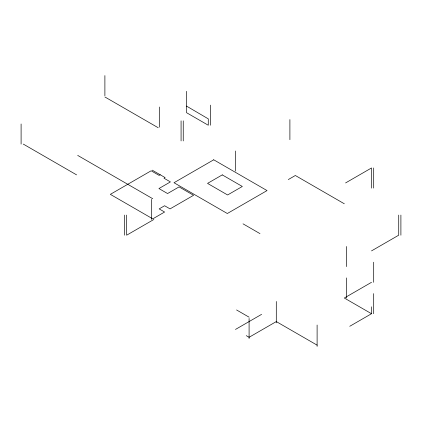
<?xml version="1.0" encoding="UTF-8"?>
<svg xmlns="http://www.w3.org/2000/svg" width="422" height="422" viewBox="0 0 422 422"><rect width="100%" height="100%" fill="white"/><g stroke="black" fill="none" stroke-linecap="round" stroke-linejoin="round"><path stroke-width="0.63" d="M160.207 174.766L159.12 175.394L151.145 170.789L110.337 194.352L152.78 218.854L164.601 212.029L159.157 208.89L164.601 205.746L170.04 208.89L193.587 195.291L179.06 186.904L167.566 193.545L158.92 188.555L170.414 181.914L164.016 178.221L165.107 177.593L152.237 170.161M153.866 219.482L126.658 235.191L126.658 215.083M288.295 179.566L295.342 175.499L344.31 203.773M345.581 182.937L371.518 167.961L371.518 188.128M235.487 329.434L261.603 314.353M371.518 250.895L398.721 235.191L398.721 215.083M371.518 282.313L344.31 298.022L371.518 313.725L371.518 306.815M349.754 326.29L371.518 313.725M186.513 106.091L208.278 118.851L208.278 125.239L186.513 112.674L186.513 91.31M104.893 96.965L158.218 127.75M243.025 223.834L259.973 233.619M77.69 155.396L152.78 198.746M23.279 144.087L76.598 174.872M317.107 345.143L276.294 321.58L249.091 337.289L246.237 335.643M236.573 309.959L249.091 317.18M400.9 215.083L400.9 235.191M373.692 167.961L373.692 188.07M373.692 262.204L373.692 282.313M373.692 293.622L373.692 313.725M346.488 246.501L346.488 266.604M346.488 277.913L346.488 298.022M317.107 325.035L317.107 346.399M289.898 119.584L289.898 139.687M276.294 301.477L276.294 322.835M249.091 318.441L249.091 338.544M235.487 150.997L235.487 171.105M210.457 105.131L210.457 125.239M183.248 120.84L183.248 140.943M181.075 120.84L181.075 140.943M159.31 107.019L159.31 127.122M151.688 199.374L151.688 219.482M124.485 215.083L124.485 235.191M104.893 75.601L104.893 95.71M21.1 123.978L21.1 144.087M213.722 159.796L174.001 182.726L227.326 213.511L267.047 190.58L213.722 159.796M222.267 174.887L207.545 183.391L227.606 194.975L242.328 186.471L222.267 174.887"/></g></svg>
